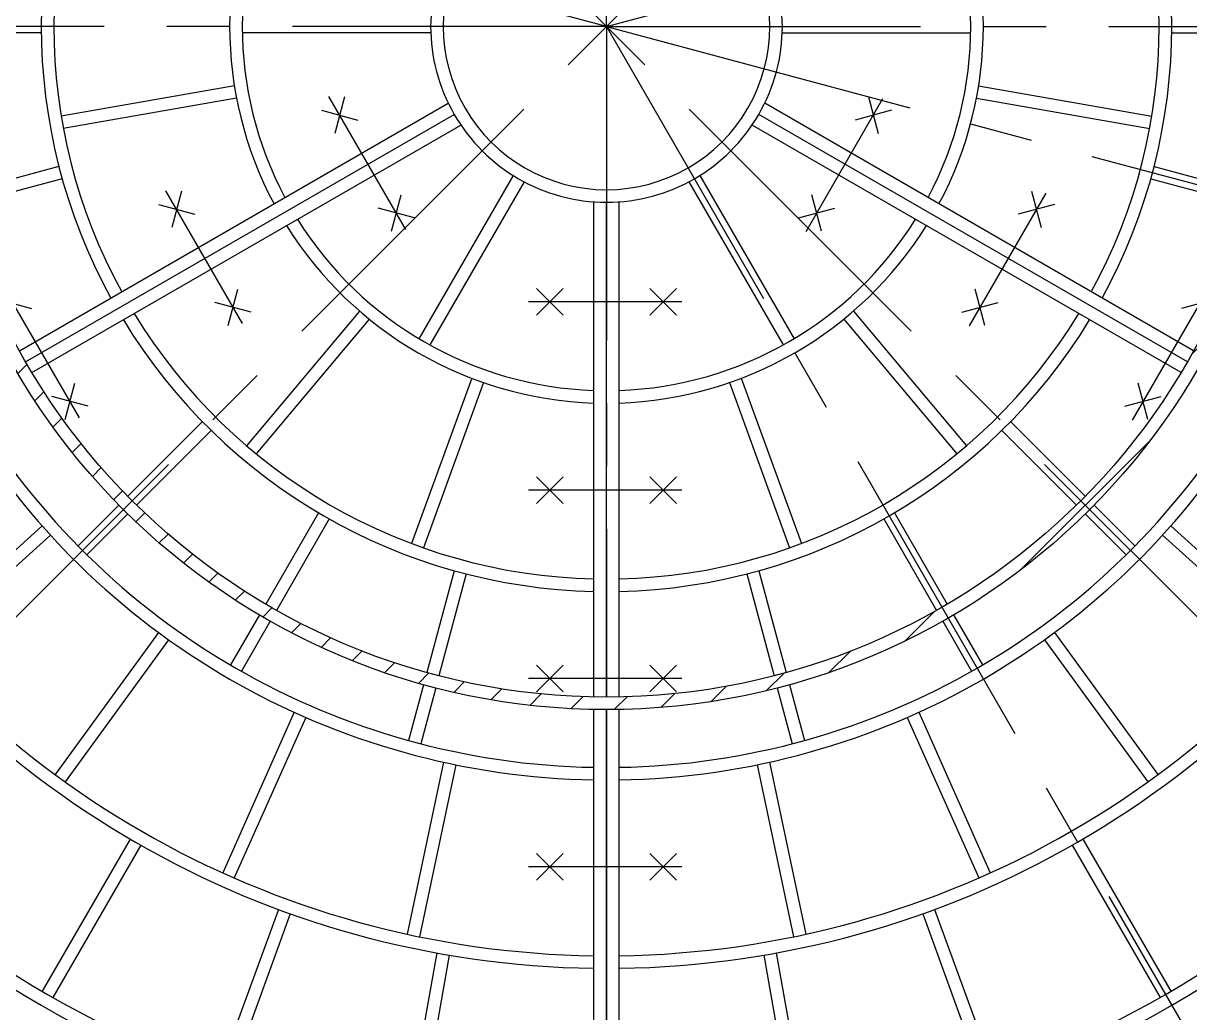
# Model space of a CAD drawing. Extents: x -2 to 23782, y -2 to 16822.
# Drawn here: x 19103 to 20031, y 11625 to 12412 of the extents above; entities that cross this region are included whole.
import ezdxf

# ---------------------------------------------------------------- set-up
doc = ezdxf.new("R2010")
doc.units = 0
doc.header["$LTSCALE"] = 200
doc.header["$MEASUREMENT"] = 0
doc.linetypes.add('G', pattern=[2, 1.25, -0.25, 0.25, -0.25])
for name, color, linetype in [('01', 7, 'CONTINUOUS'), ('02', 1, 'CONTINUOUS'), ('05', 4, 'G')]:
    doc.layers.add(name, color=color, linetype=linetype)

msp = doc.modelspace()

# ---------------------------------------------------------------- hatches: boundary and pattern name
at = {"layer": '02'}
h = msp.add_hatch(dxfattribs=at)
h.set_pattern_fill('ANSI31', color=256, scale=600, angle=90, style=0)
edge = h.paths.add_edge_path(flags=16)
edge.add_arc((19567.1738, 12409.8678), 1700, 0, 360)
edge = h.paths.add_edge_path()
edge.add_arc((19567.1738, 12409.8678), 1782, 90, 135)
edge.add_arc((19567.1738, 12409.8678), 1782, 135, 225)
edge.add_arc((19567.1738, 12409.8678), 1782, 225, 315)
edge.add_arc((19567.1738, 12409.8678), 1782, 315, 405)
edge.add_arc((19567.1738, 12409.8678), 1782, 45, 90)
h = msp.add_hatch(dxfattribs=at)
h.set_pattern_fill('ANSI31', color=256, scale=200, style=0)
edge = h.paths.add_edge_path(flags=16)
edge.add_arc((19567.1738, 12409.8678), 534, 0, 360)
edge = h.paths.add_edge_path()
edge.add_arc((19567.1738, 12409.8678), 544, 0, 360)

# ---------------------------------------------------------------- linework, layer by layer
at = {"layer": '01'}
for p, q in [((19117.2016, 12404.8678), (19033.1972, 12404.8678)), ((19427.2631, 12404.8678), (19277.2169, 12404.8678)), ((19707.0845, 12404.8678), (19857.1307, 12404.8678)), ((20017.146, 12404.8678), (20101.1504, 12404.8678)), ((19270.9043, 12362.7047), (19133.0181, 12338.3916)), ((19863.4433, 12362.7047), (20001.3295, 12338.3916)), ((19272.6408, 12352.8566), (19134.7546, 12328.5435)), ((19358.7244, 12353.7285), (19350.9599, 12324.7507)), ((19775.6232, 12353.7285), (19783.3878, 12324.7507)), ((19861.7069, 12352.8566), (19999.593, 12328.5435)), ((19099.7973, 12151.5749), (19441.2399, 12348.7069)), ((19104.7162, 12142.8678), (19445.9303, 12339.8678)), ((19340.3533, 12343.1219), (19369.331, 12335.3573)), ((20029.6314, 12142.8678), (19688.4174, 12339.8678)), ((20029.6314, 12142.8678), (19688.4174, 12339.8678)), ((20034.5503, 12151.5749), (19693.1077, 12348.7069)), ((19793.9944, 12343.1219), (19765.0166, 12335.3573)), ((19109.7973, 12134.2544), (19451.2399, 12331.3864)), ((20024.5503, 12134.2544), (19683.1077, 12331.3864)), ((19131.2399, 12298.2361), (19050.0979, 12276.4942)), ((20003.1077, 12298.2361), (20084.2497, 12276.4942)), ((19133.8281, 12288.5768), (19052.6861, 12266.8349)), ((19492.8883, 12291.2016), (19417.8652, 12161.2578)), ((19501.5486, 12286.2016), (19426.5255, 12156.2578)), ((19632.799, 12286.2016), (19707.8221, 12156.2578)), ((19641.4593, 12291.2016), (19716.4824, 12161.2578)), ((20000.5195, 12288.5768), (20081.6615, 12266.8349)), ((19228.8206, 12278.7285), (19221.056, 12249.7507)), ((19395.9599, 12246.8085), (19403.7244, 12275.7862)), ((19738.3878, 12246.8085), (19730.6232, 12275.7862)), ((19905.527, 12278.7285), (19913.2916, 12249.7507)), ((19210.4494, 12268.1219), (19239.4272, 12260.3573)), ((19557.1738, 11875.9615), (19557.1738, 12270.2254)), ((19567.1738, 11875.8678), (19567.1738, 12269.8678)), ((19567.1738, 11875.8678), (19567.1738, 12269.8678)), ((19577.1738, 11875.9615), (19577.1738, 12270.2254)), ((19923.8982, 12268.1219), (19894.9204, 12260.3573)), ((19414.331, 12257.4151), (19385.3533, 12265.1796)), ((19720.0166, 12257.4151), (19748.9944, 12265.1796)), ((19266.056, 12171.8085), (19273.8206, 12200.7862)), ((19511.5672, 12201.2757), (19532.7804, 12180.0625)), ((19511.5672, 12180.0625), (19532.7804, 12201.2757)), ((19622.7804, 12180.0625), (19601.5672, 12201.2757)), ((19622.7804, 12201.2757), (19601.5672, 12180.0625)), ((19868.2916, 12171.8085), (19860.527, 12200.7862)), ((19080.5456, 12193.1219), (19109.5234, 12185.3573)), ((20053.802, 12193.1219), (20024.8242, 12185.3573)), ((19284.4272, 12182.4151), (19255.4494, 12190.1796)), ((19370.5341, 12183.3004), (19280.5353, 12076.044)), ((19763.8135, 12183.3004), (19853.8123, 12076.044)), ((19849.9204, 12182.4151), (19878.8982, 12190.1796)), ((19378.1945, 12176.8725), (19288.1957, 12069.6161)), ((19756.1531, 12176.8725), (19846.1519, 12069.6161)), ((19459.8836, 12129.7093), (19411.9962, 11998.1399)), ((19469.2805, 12126.2891), (19421.3931, 11994.7197)), ((19665.0671, 12126.2891), (19712.9545, 11994.7197)), ((19674.4641, 12129.7093), (19722.3514, 11998.1399)), ((19136.1522, 12096.8085), (19143.9168, 12125.7862)), ((19998.1954, 12096.8085), (19990.4308, 12125.7862)), ((19154.5234, 12107.4151), (19125.5456, 12115.1796)), ((19979.8242, 12107.4151), (20008.802, 12115.1796)), ((19245.4599, 12095.225), (19186.0598, 12035.8249)), ((19888.8878, 12095.225), (19948.2878, 12035.8249)), ((19252.5309, 12088.1539), (19193.1309, 12028.7538)), ((19881.8167, 12088.1539), (19941.2167, 12028.7538)), ((19511.5672, 12051.2757), (19532.7804, 12030.0625)), ((19511.5672, 12030.0625), (19532.7804, 12051.2757)), ((19622.7804, 12030.0625), (19601.5672, 12051.2757)), ((19622.7804, 12051.2757), (19601.5672, 12030.0625)), ((19178.9884, 12028.7535), (19146.4603, 11996.2254)), ((19955.3592, 12028.7535), (19987.8874, 11996.2254)), ((19186.0595, 12021.6825), (19153.5313, 11989.1543)), ((19337.8576, 12022.6805), (19295.8554, 11949.9306)), ((19346.5178, 12017.6805), (19304.5156, 11944.9306)), ((19787.8298, 12017.6805), (19829.832, 11944.9306)), ((19796.49, 12022.6805), (19838.4922, 11949.9306)), ((19948.2881, 12021.6825), (19980.8163, 11989.1543)), ((19117.9567, 12012.1191), (19013.9135, 11918.4382)), ((20016.3909, 12012.1191), (20120.4341, 11918.4382)), ((19124.6481, 12004.6877), (19020.6048, 11911.0068)), ((20009.6996, 12004.6877), (20113.7428, 11911.0068)), ((19445.8828, 11976.5222), (19424.1409, 11895.3802)), ((19455.5421, 11973.934), (19433.8001, 11892.792)), ((19678.8056, 11973.934), (19700.5475, 11892.792)), ((19688.4648, 11976.5222), (19710.2068, 11895.3802)), ((19290.8552, 11941.2699), (19267.8543, 11901.4312)), ((19843.4924, 11941.2699), (19866.4933, 11901.4312)), ((19299.5154, 11936.2699), (19276.5145, 11896.4312)), ((19834.8322, 11936.2699), (19857.8331, 11896.4312)), ((19210.4698, 11927.4134), (19128.1776, 11814.1479)), ((19923.8778, 11927.4134), (20006.1701, 11814.1479)), ((19218.56, 11921.5356), (19136.2677, 11808.27)), ((19915.7876, 11921.5356), (19998.0799, 11808.27)), ((19511.5672, 11901.2757), (19532.7804, 11880.0625)), ((19511.5672, 11880.0625), (19532.7804, 11901.2757)), ((19622.7804, 11880.0625), (19601.5672, 11901.2757)), ((19622.7804, 11901.2757), (19601.5672, 11880.0625)), ((19421.5526, 11885.7205), (19409.6464, 11841.2862)), ((19712.7951, 11885.7205), (19724.7012, 11841.2862)), ((19431.2118, 11883.1323), (19419.3057, 11838.698)), ((19703.1358, 11883.1323), (19715.0419, 11838.698)), ((19318.5726, 11863.7933), (19261.6278, 11735.8933)), ((19327.708, 11859.7259), (19270.7633, 11731.826)), ((19557.1738, 11229.9102), (19557.1738, 11865.9598)), ((19567.1738, 11229.9102), (19567.1738, 11865.8678)), ((19567.1738, 11229.9102), (19567.1738, 11865.8678)), ((19577.1738, 11229.9102), (19577.1738, 11865.9598)), ((19806.6396, 11859.7259), (19863.5843, 11731.826)), ((19815.7751, 11863.7933), (19872.7198, 11735.8933)), ((19437.5404, 11824.0392), (19408.4319, 11687.0947)), ((19447.3219, 11821.9601), (19418.2134, 11685.0156)), ((19687.0258, 11821.9601), (19716.1342, 11685.0156)), ((19696.8072, 11824.0392), (19725.9157, 11687.0947)), ((19187.852, 11762.8632), (19117.8507, 11641.6174)), ((19196.5123, 11757.8632), (19126.511, 11636.6174)), ((19937.8354, 11757.8632), (20007.8367, 11636.6174)), ((19946.4956, 11762.8632), (20016.4969, 11641.6174)), ((19511.5672, 11751.2757), (19532.7804, 11730.0625)), ((19511.5672, 11730.0625), (19532.7804, 11751.2757)), ((19622.7804, 11730.0625), (19601.5672, 11751.2757)), ((19622.7804, 11751.2757), (19601.5672, 11730.0625)), ((19305.9659, 11706.8241), (19258.0822, 11575.2647)), ((19315.3629, 11703.4039), (19267.4792, 11571.8445)), ((19818.9848, 11703.4039), (19866.8685, 11571.8445)), ((19828.3817, 11706.8241), (19876.2654, 11575.2647)), ((19432.0165, 11672.1467), (19407.7053, 11534.271)), ((19702.3311, 11672.1467), (19726.6423, 11534.271)), ((19441.8646, 11670.4102), (19417.5534, 11532.5345)), ((19692.483, 11670.4102), (19716.7942, 11532.5345))]:
    msp.add_line(p, q, dxfattribs=at)
for radius in [1700, 544, 534]:
    msp.add_circle((19567.1738, 12409.8678), radius, dxfattribs=at)
for centre, radius, start, end in [((19557.1738, 12427.1884), 1180, 29.5144367, 29.5144367), ((19577.1738, 12427.1884), 1180, 329.5144367, 329.5144367), ((19547.1738, 12409.8678), 1180, 89.5144367, 89.5144367), ((19587.1738, 12409.8678), 1180, 269.5144367, 269.5144367), ((19557.1738, 12392.5473), 1180, 149.5144367, 149.5144367), ((19577.1738, 12392.5473), 1180, 209.5144367, 209.5144367), ((19557.1738, 12427.1884), 740, 29.2257091, 29.2257091), ((19557.1738, 12427.1884), 740, 29.2257091, 29.2257091), ((19577.1738, 12427.1884), 740, 329.2257091, 329.2257091), ((19577.1738, 12427.1884), 740, 329.2257091, 329.2257091), ((19547.1738, 12409.8678), 740, 89.2257091, 89.2257091), ((19587.1738, 12409.8678), 740, 269.2257091, 269.2257091), ((19587.1738, 12409.8678), 740, 269.2257091, 269.2257091), ((19557.1738, 12392.5473), 740, 149.2257091, 149.2257091), ((19557.1738, 12392.5473), 740, 149.2257091, 149.2257091), ((19577.1738, 12392.5473), 740, 209.2257091, 209.2257091), ((19577.1738, 12392.5473), 740, 209.2257091, 209.2257091), ((19557.1738, 12427.1884), 590, 29.0288386, 29.0288386), ((19557.1738, 12427.1884), 590, 29.0288386, 29.0288386), ((19577.1738, 12427.1884), 590, 329.0288386, 329.0288386), ((19577.1738, 12427.1884), 590, 329.0288386, 329.0288386), ((19547.1738, 12409.8678), 590, 89.0288386, 89.0288386), ((19587.1738, 12409.8678), 590, 269.0288386, 269.0288386), ((19587.1738, 12409.8678), 590, 269.0288386, 269.0288386), ((19557.1738, 12392.5473), 590, 149.0288386, 149.0288386), ((19557.1738, 12392.5473), 590, 149.0288386, 149.0288386), ((19577.1738, 12392.5473), 590, 209.0288386, 209.0288386), ((19577.1738, 12392.5473), 590, 209.0288386, 209.0288386), ((19557.1738, 12427.1884), 440, 28.6977111, 28.6977111), ((19557.1738, 12427.1884), 440, 28.6977111, 28.6977111), ((19577.1738, 12427.1884), 440, 328.6977111, 328.6977111), ((19577.1738, 12427.1884), 440, 328.6977111, 328.6977111), ((19547.1738, 12409.8678), 440, 88.6977111, 88.6977111), ((19587.1738, 12409.8678), 440, 268.6977111, 268.6977111), ((19587.1738, 12409.8678), 440, 268.6977111, 268.6977111), ((19557.1738, 12392.5473), 440, 148.6977111, 148.6977111), ((19557.1738, 12392.5473), 440, 148.6977111, 148.6977111), ((19577.1738, 12392.5473), 440, 208.6977111, 208.6977111), ((19577.1738, 12392.5473), 440, 208.6977111, 208.6977111), ((19557.1738, 12427.1884), 290, 28.0238917, 28.0238917), ((19557.1738, 12427.1884), 290, 28.0238917, 28.0238917), ((19577.1738, 12427.1884), 290, 328.0238917, 328.0238917), ((19577.1738, 12427.1884), 290, 328.0238917, 328.0238917), ((19547.1738, 12409.8678), 290, 88.0238917, 88.0238917), ((19587.1738, 12409.8678), 290, 268.0238917, 268.0238917), ((19587.1738, 12409.8678), 290, 268.0238917, 268.0238917), ((19557.1738, 12392.5473), 290, 148.0238917, 148.0238917), ((19557.1738, 12392.5473), 290, 148.0238917, 148.0238917), ((19577.1738, 12392.5473), 290, 208.0238917, 208.0238917), ((19577.1738, 12392.5473), 290, 208.0238917, 208.0238917), ((19567.1738, 12409.8678), 450, 151.2733444, 208.7266556), ((19567.1738, 12409.8678), 440, 151.3022889, 208.6977111), ((19567.1738, 12409.8678), 440, 331.3022889, 28.6977111), ((19567.1738, 12409.8678), 450, 331.2733444, 28.7266556), ((19567.1738, 12409.8678), 300, 151.9102132, 208.0897868), ((19567.1738, 12409.8678), 290, 151.9761083, 208.0238917), ((19567.1738, 12409.8678), 290, 331.9761083, 28.0238917), ((19567.1738, 12409.8678), 300, 331.9102132, 28.0897868), ((19567.1738, 12409.8678), 140, 150, 210), ((19567.1738, 12409.8678), 140, 330, 30), ((19567.1738, 12409.8678), 130, 150, 210), ((19567.1738, 12409.8678), 130, 330, 30), ((19567.1738, 12409.8678), 140, 210, 270), ((19567.1738, 12409.8678), 130, 210, 270), ((19567.1738, 12409.8678), 130, 270, 330), ((19567.1738, 12409.8678), 140, 270, 330), ((19567.1738, 12409.8678), 290, 211.9761083, 268.0238917), ((19567.1738, 12409.8678), 290, 271.9761083, 328.0238917), ((19567.1738, 12409.8678), 300, 211.9102132, 268.0897868), ((19567.1738, 12409.8678), 300, 271.9102132, 328.0897868), ((19567.1738, 12409.8678), 450, 211.2733444, 268.7266556), ((19567.1738, 12409.8678), 440, 211.3022889, 268.6977111), ((19567.1738, 12409.8678), 440, 271.3022889, 328.6977111), ((19567.1738, 12409.8678), 450, 271.2733444, 328.7266556), ((19567.1738, 12409.8678), 600, 210.9549739, 269.0450261), ((19567.1738, 12409.8678), 590, 210.9711614, 269.0288386), ((19567.1738, 12409.8678), 590, 270.9711614, 329.0288386), ((19567.1738, 12409.8678), 600, 270.9549739, 329.0450261), ((19567.1738, 12409.8678), 750, 210.7639664, 269.2360336), ((19567.1738, 12409.8678), 740, 210.7742909, 269.2257091), ((19567.1738, 12409.8678), 740, 270.7742909, 329.2257091), ((19567.1738, 12409.8678), 750, 270.7639664, 329.2360336), ((19567.1738, 12409.8678), 900, 210.6366329, 269.3633671), ((19567.1738, 12409.8678), 890, 210.6437863, 269.3562137), ((19567.1738, 12409.8678), 890, 270.6437863, 329.3562137), ((19567.1738, 12409.8678), 900, 270.6366329, 329.3633671), ((19567.1738, 12409.8678), 1050, 210.5456823, 269.4543177), ((19567.1738, 12409.8678), 1040, 210.5509294, 269.4490706), ((19567.1738, 12409.8678), 1040, 270.5509294, 329.4490706), ((19567.1738, 12409.8678), 1050, 270.5456823, 329.4543177), ((19567.1738, 12409.8678), 1180, 210.4855633, 269.5144367), ((19567.1738, 12409.8678), 1180, 270.4855633, 329.5144367)]:
    msp.add_arc(centre, radius, start, end, dxfattribs=at)
at = {"layer": '05'}
for p, q in [((17627.5048, 14349.5369), (19567.1738, 12409.8678)), ((21506.8429, 14349.5369), (19567.1738, 12409.8678)), ((19567.1738, 12409.8678), (16021.803, 13359.8471)), ((19567.1738, 12409.8678), (23112.5446, 13359.8471)), ((19567.1738, 12409.8678), (19567.1738, 12943.8678)), ((19567.1738, 12409.8678), (17213.9676, 12409.8678)), ((17627.5048, 10470.1988), (19567.1738, 12409.8678)), ((21506.8429, 10470.1988), (19567.1738, 12409.8678)), ((19567.1738, 12409.8678), (19567.1738, 11875.8678)), ((19567.1738, 12409.8678), (21920.3801, 12409.8678)), ((19567.1738, 12409.8678), (22417.7244, 11646.0651)), ((19567.1738, 12409.8678), (20972.4127, 9975.9227)), ((19407.3421, 12248.307), (19346.2627, 12354.0996)), ((19787.0055, 12352.23), (19725.9261, 12246.4374)), ((19277.4383, 12173.307), (19216.3589, 12279.0996)), ((19916.9093, 12277.23), (19855.8299, 12171.4374)), ((19147.5345, 12098.307), (19086.4551, 12204.0996)), ((20046.8131, 12202.23), (19985.7337, 12096.4374)), ((19627.1738, 12190.6691), (19505.015, 12190.6691)), ((19627.1738, 12040.6691), (19505.015, 12040.6691)), ((19627.1738, 11890.6691), (19505.015, 11890.6691)), ((19567.1738, 11865.8678), (19567.1738, 10056.6616)), ((19627.1738, 11740.6691), (19505.015, 11740.6691))]:
    msp.add_line(p, q, dxfattribs=at)

doc.saveas('drawing.dxf')
